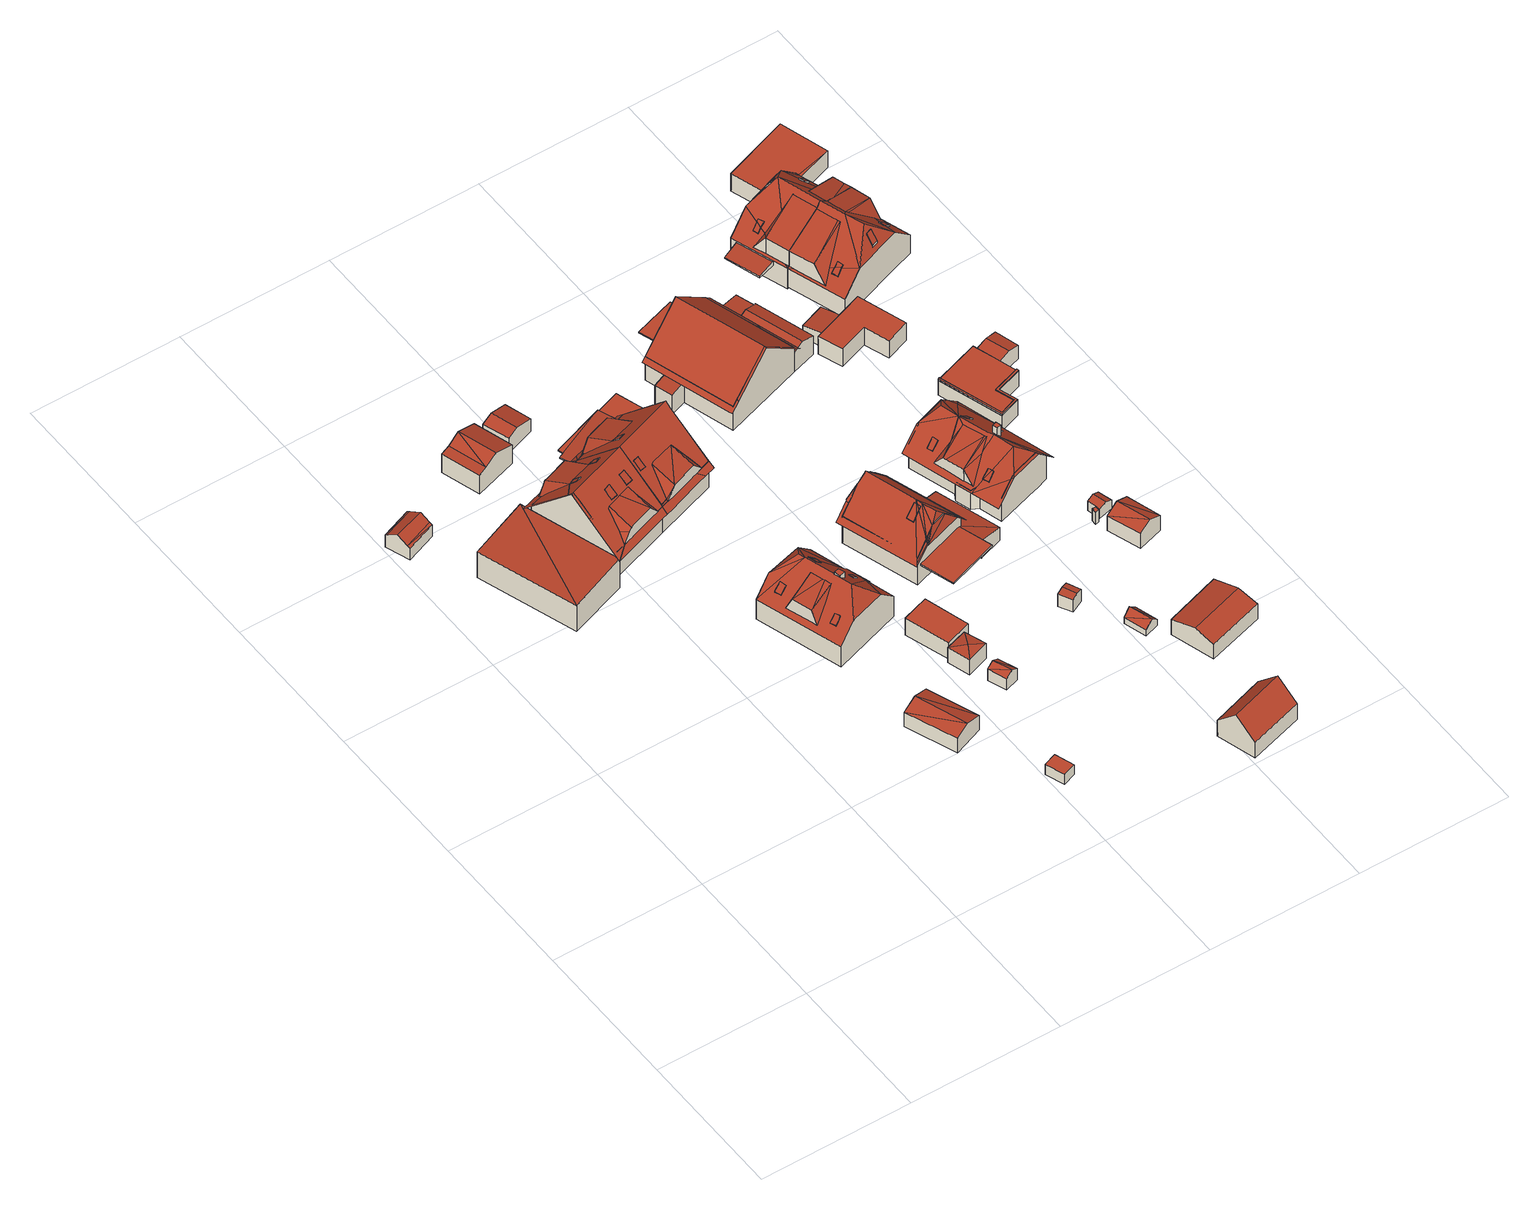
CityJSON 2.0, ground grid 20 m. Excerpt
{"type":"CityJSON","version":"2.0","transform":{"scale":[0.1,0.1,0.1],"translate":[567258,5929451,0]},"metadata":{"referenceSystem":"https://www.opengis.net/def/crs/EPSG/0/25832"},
"CityObjects":{
"building1":{"type":"Building","attributes":{"Grundfläche 2D":"14.389499","Grundhöhe NN":"0.818"},"geometry":[{"type":"Solid","lod":"3","boundaries":[[[[0,1,2]],[[0,2,3]],[[4,0,3,5]],[[6,4,5,7]],[[8,7,9]],[[6,7,8]],[[2,1,10,11]],[[9,7,5,3,2,11,12]],[[8,9,12,13]],[[10,1,0,4,6,8,13,14]],[[13,12,11,10,14]]]],"semantics":{"surfaces":[{"type":"RoofSurface"},{"type":"WallSurface"},{"type":"GroundSurface"}],"values":[[0,0,0,0,0,0,1,1,1,1,2]]}}]},
"building2":{"type":"Building","attributes":{"Grundfläche 2D":"109.581889","Grundhöhe NN":"0.476"},"geometry":[{"type":"Solid","lod":"3","boundaries":[[[[15,16,17]],[[18,16,15]],[[19,20,17,16]],[[20,21,15,17]],[[21,22,18,15]],[[22,19,16,18]],[[22,21,20,19]]]],"semantics":{"surfaces":[{"type":"RoofSurface"},{"type":"WallSurface"},{"type":"GroundSurface"}],"values":[[0,0,1,1,1,1,2]]}}]},
"building3":{"type":"Building","attributes":{"Grundfläche 2D":"98.695138","Grundhöhe NN":"1.656"},"children":["building3-1","building3-2","building3-3","building3-4"],"geometry":[{"type":"MultiSurface","lod":"3","boundaries":[[[23,24,25,26,27,28,29,30]],[[31,32,33,34,35,36]],[[37,33,32,38]],[[39,40,41,42,43,44,45,46],[47,48,49,50,51,52,53,54,55,56,57,27,26,25,24,23,58,23]],[[59,43,42]],[[60,61,62,41,40,39,63,64,65],[66,67,68,35,34,33,37,38,69,70,71,72,73,74,66,63]],[[27,57,28]],[[54,28,57,56,55]],[[49,75,48]],[[23,30,76,49,48,47]],[[77,36,35,68,67]],[[66,77,67]],[[32,70,69,38]],[[50,49,76,30,29,28,54,53,52,51]],[[77,66,74,73,72,71,70,32,31,36]],[[78,79,40,58,80,81,82]],[[61,72,74,66,78,82,83]],[[42,41,62,61,83,84]],[[80,48,85,86,55,42,84,81]],[[83,82,81,84]],[[43,42,55,86,85,48,80,58,40,39,46,45,44]],[[74,72,61,60,65,64,63,39,40,79,78,66]],[[74,66,74,72]]],"semantics":{"surfaces":[{"type":"RoofSurface"},{"type":"WallSurface"},{"type":"GroundSurface"}],"values":[0,0,0,0,0,0,0,0,0,0,0,0,0,1,1,1,1,1,1,2,0,0,0]}}]},
"building3-1":{"type":"BuildingInstallation","parents":["building3"],"geometry":[{"type":"MultiSurface","lod":"3","boundaries":[[[87,88,89,90,91]],[[92,93,89,88]],[[93,94,90,89]],[[94,95,96,87,91,90]],[[96,92,88,87]]],"semantics":{"surfaces":[{"type":"RoofSurface"},{"type":"WallSurface"}],"values":[0,1,1,1,1]}}]},
"building3-2":{"type":"BuildingInstallation","parents":["building3"],"geometry":[{"type":"MultiSurface","lod":"3","boundaries":[[[97,98,99,100,101,102]],[[103,104,100,99]],[[104,105,101,100]],[[105,106,107,97,102,101]],[[107,108,98,97]],[[108,103,99,98]]],"semantics":{"surfaces":[{"type":"RoofSurface"},{"type":"WallSurface"}],"values":[0,1,1,1,1,1]}}]},
"building3-3":{"type":"BuildingInstallation","parents":["building3"],"geometry":[{"type":"MultiSurface","lod":"3","boundaries":[[[109,110,111,112]],[[113,111,110,114]],[[112,111,113,115]],[[109,112,115,116]],[[110,109,116,114]]],"semantics":{"surfaces":[{"type":"RoofSurface"},{"type":"WallSurface"}],"values":[0,1,1,1,1]}}]},
"building3-4":{"type":"BuildingInstallation","parents":["building3"],"geometry":[{"type":"MultiSurface","lod":"3","boundaries":[[[117,118,119,120,121,122,123]],[[124,125,121,120]],[[125,126,123,122,121]],[[126,127,117,123]],[[119,118,117,127,128,129]],[[129,124,120,119]]],"semantics":{"surfaces":[{"type":"RoofSurface"},{"type":"WallSurface"}],"values":[0,1,1,1,1,1]}}]},
"building4":{"type":"Building","attributes":{"Grundfläche 2D":"30.134935","Grundhöhe NN":"1.072"},"geometry":[{"type":"Solid","lod":"3","boundaries":[[[[130,131,132,133]],[[134,130,135]],[[131,130,134]],[[136,134,135,137]],[[133,132,138,139]],[[137,135,130,133,139,140]],[[136,137,140,141]],[[132,131,134,136,141,138]],[[140,139,138,141]]]],"semantics":{"surfaces":[{"type":"RoofSurface"},{"type":"WallSurface"},{"type":"GroundSurface"}],"values":[[0,0,0,0,1,1,1,1,2]]}}]},
"building5":{"type":"Building","attributes":{"Grundfläche 2D":"30.066793","Grundhöhe NN":"1.172"},"geometry":[{"type":"Solid","lod":"3","boundaries":[[[[142,143,144]],[[145,143,142]],[[145,142,146]],[[145,146,147]],[[144,143,148,149]],[[146,142,144,149,150]],[[147,146,150,151]],[[148,143,145,147,151]],[[149,148,151,150]]]],"semantics":{"surfaces":[{"type":"RoofSurface"},{"type":"WallSurface"},{"type":"GroundSurface"}],"values":[[0,0,0,0,1,1,1,1,2]]}}]},
"building6":{"type":"Building","attributes":{"Grundfläche 2D":"4.697328","Grundhöhe NN":"1.227"},"geometry":[{"type":"Solid","lod":"3","boundaries":[[[[152,153,154,155]],[[156,157,155,154]],[[157,158,152,155]],[[158,159,153,152]],[[159,156,154,153]],[[159,158,157,156]]]],"semantics":{"surfaces":[{"type":"RoofSurface"},{"type":"WallSurface"},{"type":"GroundSurface"}],"values":[[0,1,1,1,1,2]]}}]},
"building7":{"type":"Building","attributes":{"Grundfläche 2D":"113.302096","Grundhöhe NN":"1.653"},"children":["building7-1","building7-2","building7-3","building7-4","building7-5"],"geometry":[{"type":"Solid","lod":"3","boundaries":[[[[160,161,162,163]],[[162,161,164,165]],[[163,166,167,160]],[[168,169,170,171,172,173,174,175],[167,166,176,177,178,179,180,181,165,164,161,160]],[[170,169,182]],[[183,184,185]],[[184,173,185]],[[186,169,168,175,174,173,184,187,188,189]],[[190,191,188]],[[189,188,191,169,186]],[[192,169,191]],[[182,169,192]],[[162,165,181,180]],[[166,163,177,176]],[[185,173,172]],[[193,187,184]],[[182,192,191]],[[180,179,178,177,163,162]],[[194,195,171,170]],[[195,196,197,198,183,185,172,171]],[[198,199,184,183]],[[199,200,193,184]],[[200,201,187,193]],[[201,202,188,187]],[[202,203,190,188]],[[204,194,170,182]],[[203,205,191,190]],[[205,204,182,191]],[[201,200,199,198,197,196,195,194,204,205,203,202]]]],"semantics":{"surfaces":[{"type":"RoofSurface"},{"type":"WallSurface"},{"type":"GroundSurface"}],"values":[[0,0,0,0,0,0,0,0,0,0,0,0,0,0,0,0,0,1,1,1,1,1,1,1,1,1,1,1,2]]}}]},
"building7-1":{"type":"BuildingInstallation","parents":["building7"],"geometry":[{"type":"MultiSurface","lod":"3","boundaries":[[[206,207,208,209,210,211]],[[212,213,210,209]],[[213,214,211,210]],[[214,215,207,206,211]],[[209,208,207,215,212]]],"semantics":{"surfaces":[{"type":"RoofSurface"},{"type":"WallSurface"}],"values":[0,1,1,1,1]}}]},
"building7-2":{"type":"BuildingInstallation","parents":["building7"],"geometry":[{"type":"MultiSurface","lod":"3","boundaries":[[[216,217,218,219,220,221,222,223]],[[224,222,221,220,225,168]],[[226,174,217,216,223,222,224,175]],[[174,227,218,217]],[[220,219,218,227,228,225]]],"semantics":{"surfaces":[{"type":"RoofSurface"},{"type":"WallSurface"}],"values":[0,1,1,1,1]}}]},
"building7-3":{"type":"BuildingInstallation","parents":["building7"],"geometry":[{"type":"MultiSurface","lod":"3","boundaries":[[[229,230,231,232]],[[229,232,233,234]],[[232,231,235,233]],[[230,229,234,236]],[[231,230,236,235]]],"semantics":{"surfaces":[{"type":"RoofSurface"},{"type":"WallSurface"}],"values":[0,1,1,1,1]}}]},
"building7-4":{"type":"BuildingInstallation","parents":["building7"],"geometry":[{"type":"MultiSurface","lod":"3","boundaries":[[[237,238,239,240,241]],[[239,238,242,243]],[[243,244,245,241,240,239]],[[237,241,245,246]],[[238,237,246,242]]],"semantics":{"surfaces":[{"type":"RoofSurface"},{"type":"WallSurface"}],"values":[0,1,1,1,1]}}]},
"building7-5":{"type":"BuildingInstallation","parents":["building7"],"geometry":[{"type":"MultiSurface","lod":"3","boundaries":[[[247,248,249,250]],[[251,247,250,252]],[[252,250,249,253,186,254]],[[254,255,251,252]],[[255,189,256,248,247,251]],[[256,253,249,248]]],"semantics":{"surfaces":[{"type":"RoofSurface"},{"type":"WallSurface"}],"values":[0,0,1,1,1,1]}}]},
"building8":{"type":"Building","attributes":{"Grundfläche 2D":"14.398267","Grundhöhe NN":"1.160"},"geometry":[{"type":"Solid","lod":"3","boundaries":[[[[257,258,259,260]],[[261,257,260,262]],[[262,260,259,263,264]],[[261,262,264,265]],[[258,257,261,265,266]],[[259,258,266,263]],[[264,263,266,265]]]],"semantics":{"surfaces":[{"type":"RoofSurface"},{"type":"WallSurface"},{"type":"GroundSurface"}],"values":[[0,0,1,1,1,1,2]]}}]},
"building9":{"type":"Building","attributes":{"Grundfläche 2D":"120.655241","Grundhöhe NN":"1.651"},"children":["building9-1","building9-2","building9-3"],"geometry":[{"type":"MultiSurface","lod":"3","boundaries":[[[267,268,269,270]],[[268,271,269]],[[269,272,273]],[[269,273,274,270]],[[275,276,277,278,279,280,281,282]],[[59,42,283]],[[284,285,286,287,41,62,61,60,288,289,290],[268,267,270,274,273,291,292,293,294,295,296,271,268,62]],[[283,42,41,287,297,298,299,300,301],[276,275,282,281,280,302,303,304,305,306,307]],[[272,292,273]],[[302,280,279]],[[306,277,276,307]],[[308,309,310,311,312]],[[296,295,294,293,292,272,269,271]],[[273,292,291]],[[303,302,279]],[[305,304,303,279,278,277,306]],[[313,314,311,310]],[[312,311,314,315]],[[308,312,315,316]],[[308,316,317,309]],[[83,61,62,41,42,84]],[[285,293,295,61,83,318]],[[309,319,320,298,297,287,286,285,318,313,310]],[[321,322,323,298,320,319,309,317,84,42]],[[83,84,317,316,315,314,313,318]],[[60,61,295,293,285,284,290,289,288]],[[298,323,322,321,42,283,301,300,299]]],"semantics":{"surfaces":[{"type":"RoofSurface"},{"type":"WallSurface"},{"type":"GroundSurface"}],"values":[0,0,0,0,0,0,0,0,0,0,0,0,1,1,1,1,1,1,1,1,1,1,1,1,2,0,0]}}]},
"building9-1":{"type":"BuildingInstallation","parents":["building9"],"geometry":[{"type":"MultiSurface","lod":"3","boundaries":[[[324,325,326,327]],[[324,327,328]],[[325,324,328,329]],[[325,329,326]]],"semantics":{"surfaces":[{"type":"RoofSurface"},{"type":"WallSurface"}],"values":[0,1,1,1]}}]},
"building9-2":{"type":"BuildingInstallation","parents":["building9"],"geometry":[{"type":"MultiSurface","lod":"3","boundaries":[[[330,331,332,333,334,335,336]],[[337,338,339,336,335,334]],[[339,340,330,336]],[[330,340,341,332,331]],[[341,342,337,334,333,332]]],"semantics":{"surfaces":[{"type":"RoofSurface"},{"type":"WallSurface"}],"values":[0,1,1,1,1]}}]},
"building9-3":{"type":"BuildingInstallation","parents":["building9"],"geometry":[{"type":"MultiSurface","lod":"3","boundaries":[[[320,343,344,345,346,347]],[[348,344,343]],[[347,349,319,320]],[[319,350,343,320]],[[348,343,350,351]],[[344,348,351,352]],[[345,344,352,353]],[[347,346,345,353,354,349]],[[353,352,351,350,319,349,354]]],"semantics":{"surfaces":[{"type":"RoofSurface"},{"type":"WallSurface"},{"type":"OuterCeilingSurface"}],"values":[0,0,1,1,1,1,1,1,2]}}]},
"building10":{"type":"Building","attributes":{"Grundfläche 2D":"8.969079","Grundhöhe NN":"1.508"},"geometry":[{"type":"Solid","lod":"3","boundaries":[[[[355,356,357]],[[355,358,356]],[[355,357,359]],[[355,359,358]],[[360,361,357,356]],[[361,362,359,357]],[[362,363,358,359]],[[363,360,356,358]],[[363,362,361,360]]]],"semantics":{"surfaces":[{"type":"RoofSurface"},{"type":"WallSurface"},{"type":"GroundSurface"}],"values":[[0,0,0,0,1,1,1,1,2]]}}]},
"building11":{"type":"Building","attributes":{"Grundfläche 2D":"4.884987","Grundhöhe NN":"1.428"},"geometry":[{"type":"Solid","lod":"3","boundaries":[[[[364,365,366]],[[367,365,364]],[[367,364,368]],[[367,368,369]],[[366,365,370,371]],[[368,364,366,371,372]],[[369,368,372,373]],[[370,365,367,369,373]],[[371,370,373,372]]]],"semantics":{"surfaces":[{"type":"RoofSurface"},{"type":"WallSurface"},{"type":"GroundSurface"}],"values":[[0,0,0,0,1,1,1,1,2]]}}]},
"building12":{"type":"Building","attributes":{"Grundfläche 2D":"21.811016","Grundhöhe NN":"1.585"},"geometry":[{"type":"Solid","lod":"3","boundaries":[[[[374,375,376,377]],[[375,374,378,379]],[[376,375,379,380]],[[377,376,380,381]],[[374,377,381,378]],[[379,378,381,380]]]],"semantics":{"surfaces":[{"type":"RoofSurface"},{"type":"WallSurface"},{"type":"GroundSurface"}],"values":[[0,1,1,1,1,2]]}}]},
"building13":{"type":"Building","attributes":{"Grundfläche 2D":"108.607687","Grundhöhe NN":"1.823"},"children":["building13-1","building13-2"],"geometry":[{"type":"MultiSurface","lod":"3","boundaries":[[[382,383,384,385,386,387,388,389]],[[390,391,384]],[[384,391,392]],[[384,392,387,386,385]],[[393,394,395,394,396,397,398,383,382,389,388,387,399]],[[394,395,394,393]],[[400,401,390]],[[402,403,391,390,401,404]],[[401,400,405,406]],[[405,407,408,406]],[[408,387,406]],[[392,402,404,401,406,387]],[[409,410,399,387,408,407,411,412,413]],[[409,413,414]],[[396,394,413]],[[410,414,413,394,415]],[[393,399,410,415,394]],[[403,402,392,391]],[[416,417,418,419]],[[420,419,418,421,422]],[[421,423,422]],[[424,425,422,423,426]],[[419,420,422,425,427,428]],[[416,419,428,429]],[[429,430,417,416]],[[431,432,433,434,395,394,393,415,414,409,435,436,437,438]],[[439,382,440,434,433,441]],[[404,403,439,441,424,426,423,421,418,408,406]],[[430,437,436,442,408,418,417]],[[428,427,425,424,441,433,432,431,438,437,430,429]],[[382,439,391,384,383]],[[403,404,401,390,391]],[[408,442,436,435,412,411,407]],[[435,409,413,412]],[[413,415,396]],[[414,415,413]],[[440,382,383,398,397,396,394,395,434]],[[396,415,394]],[[415,393,394]],[[394,393,394,396]],[[403,391,439]],[[406,401,404]]],"semantics":{"surfaces":[{"type":"RoofSurface"},{"type":"WallSurface"},{"type":"GroundSurface"}],"values":[0,0,0,0,0,0,0,0,0,0,0,0,0,0,0,0,0,0,0,0,0,1,1,1,1,1,1,1,1,2,0,0,0,0,0,0,0,0,0,0,0,0]}}]},
"building13-1":{"type":"BuildingInstallation","parents":["building13"],"geometry":[{"type":"MultiSurface","lod":"3","boundaries":[[[443,444,445,446,447]],[[448,444,443,449]],[[448,449,450]],[[448,450,451,386,388,452,445,444]],[[453,454,447,446]],[[452,453,446,445]],[[443,447,454,389,385,451,450,449]]],"semantics":{"surfaces":[{"type":"RoofSurface"},{"type":"WallSurface"}],"values":[0,0,0,1,1,1,1]}}]},
"building13-2":{"type":"BuildingInstallation","parents":["building13"],"geometry":[{"type":"MultiSurface","lod":"3","boundaries":[[[455,456,457,458,459]],[[460,461,457,456]],[[458,457,461,462]],[[421,459,458,462,420]],[[421,423,426,460,456,455,459]],[[420,462,461,460,426,422]]],"semantics":{"surfaces":[{"type":"RoofSurface"},{"type":"WallSurface"},{"type":"OuterCeilingSurface"}],"values":[0,1,1,1,1,2]}}]},
"building14":{"type":"Building","attributes":{"Grundfläche 2D":"39.756615","Grundhöhe NN":"1.248"},"geometry":[{"type":"Solid","lod":"3","boundaries":[[[[463,464,465,466]],[[467,464,463,468]],[[466,465,469,470]],[[468,463,466,470,471]],[[467,468,471,472]],[[469,465,464,467,472]],[[471,470,469,472]]]],"semantics":{"surfaces":[{"type":"RoofSurface"},{"type":"WallSurface"},{"type":"GroundSurface"}],"values":[[0,0,1,1,1,1,2]]}}]},
"building15":{"type":"Building","attributes":{"Grundfläche 2D":"3.489765","Grundhöhe NN":"1.101"},"geometry":[{"type":"Solid","lod":"3","boundaries":[[[[473,474,475,476]],[[477,474,473,478]],[[476,475,479,480]],[[478,473,476,480,481]],[[477,478,481,482]],[[479,475,474,477,482]],[[481,480,479,482]]]],"semantics":{"surfaces":[{"type":"RoofSurface"},{"type":"WallSurface"},{"type":"GroundSurface"}],"values":[[0,0,1,1,1,1,2]]}}]},
"building16":{"type":"Building","attributes":{"Grundfläche 2D":"6.038503","Grundhöhe NN":"1.075"},"geometry":[{"type":"Solid","lod":"3","boundaries":[[[[483,484,485]],[[486,485,487]],[[483,485,486]],[[486,487,488]],[[487,485,484,489,490]],[[488,487,490,491]],[[483,486,488,491,492]],[[484,483,492,489]],[[490,489,492,491]]]],"semantics":{"surfaces":[{"type":"RoofSurface"},{"type":"WallSurface"},{"type":"GroundSurface"}],"values":[[0,0,0,0,1,1,1,1,2]]}}]},
"building17":{"type":"Building","attributes":{"Grundfläche 2D":"165.334898","Grundhöhe NN":"1.537"},"children":["building17-1","building17-2"],"geometry":[{"type":"Solid","lod":"3","boundaries":[[[[493,494,495,496,497,498,499,500]],[[501,496,495,494,502,503,504,505]],[[506,507,508,509]],[[510,511,512,513,514]],[[514,515,516,517,510]],[[497,496,501,518,519]],[[509,520,521,522,497,519,523,506]],[[495,522,521,524,513,525]],[[511,526,527,518,501,525,513,512]],[[515,514,513,524,528]],[[516,515,528,529]],[[516,529,530,527,526,511,510,517]],[[523,531,507,506]],[[508,507,531,532]],[[509,508,532,520]],[[532,531,523,519,518,527,530,529,528,524,521,520]],[[494,493,500,499,498,497,522,495]],[[494,495,525,501,505,504,503,502]]]],"semantics":{"surfaces":[{"type":"RoofSurface"},{"type":"WallSurface"},{"type":"GroundSurface"}],"values":[[0,0,0,0,0,1,1,1,1,1,1,1,1,1,1,2,0,0]]}}]},
"building17-1":{"type":"BuildingInstallation","parents":["building17"],"geometry":[{"type":"MultiSurface","lod":"3","boundaries":[[[533,534,535,536]],[[533,537,538,534]],[[535,534,538,539]],[[536,535,539,540]],[[540,537,533,536]],[[538,537,540,539]]],"semantics":{"surfaces":[{"type":"RoofSurface"},{"type":"WallSurface"},{"type":"OuterCeilingSurface"}],"values":[0,1,1,1,1,2]}}]},
"building17-2":{"type":"BuildingInstallation","parents":["building17"],"geometry":[{"type":"MultiSurface","lod":"3","boundaries":[[[541,542,543,544]],[[545,544,543,511,526]],[[541,544,545,546]],[[542,541,546,547]],[[511,543,542,547,526]],[[526,547,546,545]]],"semantics":{"surfaces":[{"type":"RoofSurface"},{"type":"WallSurface"},{"type":"OuterCeilingSurface"}],"values":[0,1,1,1,1,2]}}]},
"building18":{"type":"Building","attributes":{"Grundfläche 2D":"45.902865","Grundhöhe NN":"1.085"},"geometry":[{"type":"Solid","lod":"3","boundaries":[[[[548,549,550,551]],[[552,548,551,553]],[[553,551,550,554,555]],[[552,553,555,556]],[[549,548,552,556,557]],[[550,549,557,554]],[[555,554,557,556]]]],"semantics":{"surfaces":[{"type":"RoofSurface"},{"type":"WallSurface"},{"type":"GroundSurface"}],"values":[[0,0,1,1,1,1,2]]}}]},
"building19":{"type":"Building","attributes":{"Grundfläche 2D":"105.783273","Grundhöhe NN":"1.824"},"children":["building19-1","building19-2","building19-3","building19-4","building19-5"],"geometry":[{"type":"Solid","lod":"3","boundaries":[[[[558,559,560]],[[558,560,561]],[[562,560,559]],[[563,562,564,565]],[[560,562,563]],[[566,567,568,569,570]],[[571,568,567,566,570,572,573,574,575]],[[576,577,578,579,580]],[[580,579,578,573,581]],[[578,577,576,582,583,584,585]],[[583,582,586,587,584]],[[588,589,584,587,586]],[[590,591,584,589,592]],[[558,578,585,584,564,562,559]],[[584,593,594]],[[584,594,564]],[[561,595,596,597,598,599,600,601,602,603,593,584,591,590,604,605,606,607,568,571,575,574,573,578,558]],[[564,594,565]],[[594,593,565]],[[565,593,603,602]],[[573,572,570,580,581]],[[589,588,586,590,592]],[[565,602,601,600,599,598,597,596,560,563]],[[561,560,596,595]],[[608,609,603,610,611,612,613]],[[614,597,608,613,615]],[[616,614,615,617]],[[618,571,616,617,619]],[[620,567,618,619,621]],[[622,623,624,579,581,572,566,620,621,625]],[[626,583,627,577,624,623,628]],[[611,629,591,592,588,587,626,628,612]],[[621,619,617,615,613,612,628,623,622,625]],[[569,568,567,620,566,570]],[[570,572,581,580]],[[570,566,572]],[[579,624,577,576,580]],[[580,581,579]],[[583,582,576,577,627]],[[586,582,583,626,587]],[[586,588,592,590]],[[586,587,588]],[[591,629,611,610,603,606,605,604,590]],[[590,592,591]],[[606,597,614,616,571,568,607]],[[606,603,609]],[[609,608,606]],[[608,597,606]],[[568,571,618,567]]]],"semantics":{"surfaces":[{"type":"RoofSurface"},{"type":"WallSurface"},{"type":"GroundSurface"}],"values":[[0,0,0,0,0,0,0,0,0,0,0,0,0,0,0,0,0,0,0,0,0,0,1,1,1,1,1,1,1,1,1,1,2,0,0,0,0,0,0,0,0,0,0,0,0,0,0,0,0]]}}]},
"building19-1":{"type":"BuildingInstallation","parents":["building19"],"geometry":[{"type":"MultiSurface","lod":"3","boundaries":[[[630,631,632,633]],[[634,631,630,635]],[[636,637,633,632]],[[637,575,638,635,630,633]],[[634,635,638,639]],[[574,636,632,631,634,639]]],"semantics":{"surfaces":[{"type":"RoofSurface"},{"type":"WallSurface"}],"values":[0,0,1,1,1,1]}}]},
"building19-2":{"type":"BuildingInstallation","parents":["building19"],"geometry":[{"type":"MultiSurface","lod":"3","boundaries":[[[640,641,642,643]],[[643,642,644,645]],[[640,643,645,646]],[[641,640,646,647]],[[642,641,647,644]]],"semantics":{"surfaces":[{"type":"RoofSurface"},{"type":"WallSurface"}],"values":[0,1,1,1,1]}}]},
"building19-3":{"type":"BuildingInstallation","parents":["building19"],"geometry":[{"type":"MultiSurface","lod":"3","boundaries":[[[648,649,650,651,652,653]],[[654,648,653,652,655,648]],[[650,649,648,654,656]],[[656,657,651,650]],[[657,655,652,651]]],"semantics":{"surfaces":[{"type":"RoofSurface"},{"type":"WallSurface"}],"values":[0,1,1,1,1]}}]},
"building19-4":{"type":"BuildingInstallation","parents":["building19"],"geometry":[{"type":"MultiSurface","lod":"3","boundaries":[[[658,659,660,661]],[[661,660,662,663]],[[658,661,663,664]],[[659,658,664,665]],[[660,659,665,662]]],"semantics":{"surfaces":[{"type":"RoofSurface"},{"type":"WallSurface"}],"values":[0,1,1,1,1]}}]},
"building19-5":{"type":"BuildingInstallation","parents":["building19"],"geometry":[{"type":"MultiSurface","lod":"3","boundaries":[[[666,667,668,669]],[[669,668,670,671]],[[671,672,666,669]],[[672,673,667,666]],[[667,673,670,668]]],"semantics":{"surfaces":[{"type":"RoofSurface"},{"type":"WallSurface"}],"values":[0,1,1,1,1]}}]},
"building20":{"type":"Building","attributes":{"Grundfläche 2D":"0.303398","Grundhöhe NN":"1.225"},"geometry":[{"type":"Solid","lod":"3","boundaries":[[[[674,675,676,677,678]],[[674,679,680,681,676,675]],[[681,682,677,676]],[[682,683,678,677]],[[683,679,674,678]],[[681,680,679,683,682]]]],"semantics":{"surfaces":[{"type":"RoofSurface"},{"type":"WallSurface"},{"type":"GroundSurface"}],"values":[[0,1,1,1,1,2]]}}]},
"building21":{"type":"Building","attributes":{"Grundfläche 2D":"3.585172","Grundhöhe NN":"1.525"},"geometry":[{"type":"Solid","lod":"3","boundaries":[[[[684,685,686,687]],[[688,689,690,686,685]],[[687,686,690,691,692]],[[684,687,692,693]],[[688,685,684,693,694]],[[690,689,688,694,691]],[[693,692,691,694]]]],"semantics":{"surfaces":[{"type":"RoofSurface"},{"type":"WallSurface"},{"type":"GroundSurface"}],"values":[[0,0,1,1,1,1,2]]}}]},
"building22":{"type":"Building","attributes":{"Grundfläche 2D":"16.015405","Grundhöhe NN":"1.151"},"geometry":[{"type":"Solid","lod":"3","boundaries":[[[[695,696,697]],[[698,696,695]],[[698,695,699]],[[698,699,700]],[[697,696,701,702]],[[699,695,697,702,703]],[[700,699,703,704]],[[701,696,698,700,704]],[[702,701,704,703]]]],"semantics":{"surfaces":[{"type":"RoofSurface"},{"type":"WallSurface"},{"type":"GroundSurface"}],"values":[[0,0,0,0,1,1,1,1,2]]}}]},
"building23":{"type":"Building","attributes":{"Grundfläche 2D":"44.857004","Grundhöhe NN":"1.693"},"geometry":[{"type":"Solid","lod":"3","boundaries":[[[[705,706,707,708,709,710]],[[711,712,713,714]],[[706,705,715,716]],[[707,706,716,717]],[[708,707,717,718]],[[709,708,718,719]],[[710,709,719,720]],[[712,721,715,705,710,720,722,713]],[[714,713,722,723]],[[711,714,723,724]],[[712,711,724,721]],[[720,719,718,717,716,715,721,724,723,722]]]],"semantics":{"surfaces":[{"type":"RoofSurface"},{"type":"WallSurface"},{"type":"GroundSurface"}],"values":[[0,0,1,1,1,1,1,1,1,1,1,2]]}}]},
"building24":{"type":"Building","attributes":{"Grundfläche 2D":"57.818335","Grundhöhe NN":"1.763"},"children":["building24-1"],"geometry":[{"type":"Solid","lod":"3","boundaries":[[[[725,726,727,728,729,730,731,732]],[[733,734,735,736]],[[737,733,736,738]],[[738,736,735,739,740]],[[737,738,740,741]],[[734,733,737,741,742]],[[725,732,743,744]],[[726,725,744,745]],[[727,726,745,746]],[[728,727,746,747]],[[729,728,747,748]],[[734,742,749,730,729,748,739,735]],[[732,731,730,749,750,743]],[[740,739,748,747,746,745,744,743,750,749,742,741]]]],"semantics":{"surfaces":[{"type":"RoofSurface"},{"type":"WallSurface"},{"type":"GroundSurface"}],"values":[[0,0,0,1,1,1,1,1,1,1,1,1,1,2]]}}]},
"building24-1":{"type":"BuildingInstallation","parents":["building24"],"geometry":[{"type":"MultiSurface","lod":"3","boundaries":[[[751,752,753,754,755,756,757,758,759,760]],[[732,725,755,754]],[[725,726,756,755]],[[726,727,757,756]],[[727,728,758,757]],[[728,729,759,758]],[[760,759,729,761]],[[761,762,751,760]],[[752,751,762,763]],[[753,752,763,731]],[[731,732,754,753]]],"semantics":{"surfaces":[{"type":"RoofSurface"},{"type":"WallSurface"}],"values":[0,1,1,1,1,1,1,1,1,1,1]}}]},
"building25":{"type":"Building","attributes":{"Grundfläche 2D":"93.344892","Grundhöhe NN":"1.693"},"children":["building25-1","building25-2","building25-3"],"geometry":[{"type":"Solid","lod":"3","boundaries":[[[[764,765,766,767,768,769,770,771,772,773,774]],[[775,776,777,778,779,780,781]],[[776,782,783,777]],[[784,785,786,787,788,789,790,791,792]],[[793,794,789,788]],[[777,783,782,785,784,792,791,795,796,797,798,780,779,778]],[[791,799,795]],[[800,801,802,803,804,805,806,807,808]],[[807,809,810,808]],[[795,805,804,803,802,811,812]],[[795,799,805]],[[774,773,772,771,770,813,797,796,795]],[[795,812,774]],[[774,812,764]],[[812,811,764]],[[764,811,802,801]],[[776,786,785,782]],[[805,799,791]],[[767,766,765,809,814,815,816,817,770,769,768]],[[808,810,809,765,764,801,800]],[[788,787,786,776,775,781,794,793]],[[781,780,794]],[[790,789,818,819]],[[820,821,806,805,791,790,819,822]],[[807,806,821,823]],[[817,816,815,814,809,807,823,824,818,789,794,780,798,797,813,770]],[[818,824,823,821,820,822,819]]]],"semantics":{"surfaces":[{"type":"RoofSurface"},{"type":"WallSurface"},{"type":"GroundSurface"}],"values":[[0,0,0,0,0,0,0,0,0,0,0,0,0,0,0,0,0,0,1,1,1,1,1,1,1,1,2]]}}]},
"building25-1":{"type":"BuildingInstallation","parents":["building25"],"geometry":[{"type":"MultiSurface","lod":"3","boundaries":[[[825,826,827,828]],[[826,829,830,827]],[[831,792,827,830]],[[792,832,828,827]],[[833,784,826,825]],[[784,834,829,826]],[[834,831,830,829]],[[832,833,825,828]]],"semantics":{"surfaces":[{"type":"RoofSurface"},{"type":"WallSurface"}],"values":[0,0,1,1,1,1,1,1]}}]},
"building25-2":{"type":"BuildingInstallation","parents":["building25"],"geometry":[{"type":"MultiSurface","lod":"3","boundaries":[[[835,836,837,838]],[[839,840,836,835]],[[841,837,836,840,804]],[[841,842,838,837]],[[803,839,835,838,842]]],"semantics":{"surfaces":[{"type":"RoofSurface"},{"type":"WallSurface"}],"values":[0,1,1,1,1]}}]},
"building25-3":{"type":"BuildingInstallation","parents":["building25"],"geometry":[{"type":"MultiSurface","lod":"3","boundaries":[[[843,844,845,846]],[[847,848,845,844]],[[849,847,844,843]],[[848,850,846,845]],[[850,849,843,846]]],"semantics":{"surfaces":[{"type":"RoofSurface"},{"type":"WallSurface"}],"values":[0,1,1,1,1]}}]},
"building26":{"type":"Building","attributes":{"Grundfläche 2D":"150.722608","Grundhöhe NN":"1.448"},"children":["building26-1","building26-2","building26-3","building26-4"],"geometry":[{"type":"MultiSurface","lod":"3","boundaries":[[[851,852,853]],[[852,854,855,853]],[[781,856,857,854,852,858]],[[766,859,860,861,862,863]],[[766,765,864,859]],[[854,857,856,865,813,797,866,855]],[[867,789,794]],[[861,868,866,797,863,862]],[[809,807,869]],[[807,870,871,872,873,874,875,876,877]],[[869,807,877]],[[874,873,872,871,866,868]],[[878,871,870]],[[851,853,879,880,881,882,789,883,884]],[[883,789,867]],[[853,855,866,881,880,879]],[[861,860,875,874,868]],[[885,881,866,871]],[[886,887,888,889,890,891]],[[886,892,893,887]],[[852,851,884]],[[867,794,781,858,852,884,883]],[[856,781,794]],[[863,894,809,765,766]],[[809,869,877,859,864,765]],[[875,860,859,877,876]],[[895,789,882,896]],[[897,807,809,894,863,797,813,865,794,789,895,898]],[[892,886,878,870,807,897,899,893]],[[900,901,896,882,881,885,871,878,886,891,890]],[[887,893,899,902]],[[888,887,902,903]],[[889,888,903,904]],[[890,889,904,900]],[[900,904,903,902,899,897,898,895,896,901]]],"semantics":{"surfaces":[{"type":"RoofSurface"},{"type":"WallSurface"},{"type":"GroundSurface"}],"values":[0,0,0,0,0,0,0,0,0,0,0,0,0,0,0,0,0,0,0,0,1,1,1,1,1,1,1,1,1,1,1,1,1,1,2]}}]},
"building26-1":{"type":"BuildingInstallation","parents":["building26"],"geometry":[{"type":"MultiSurface","lod":"3","boundaries":[[[905,906,907,908,909]],[[910,911,905,909]],[[873,912,906,905,911]],[[912,913,907,906]],[[910,909,908,907,913,872]]],"semantics":{"surfaces":[{"type":"RoofSurface"},{"type":"WallSurface"}],"values":[0,1,1,1,1]}}]},
"building26-2":{"type":"BuildingInstallation","parents":["building26"],"geometry":[{"type":"MultiSurface","lod":"3","boundaries":[[[914,915,916,917]],[[917,916,918,919,920]],[[921,922,915,914]],[[922,880,923,918,916,915]],[[923,924,925,920,919,918]],[[925,879,921,914,917,920]]],"semantics":{"surfaces":[{"type":"RoofSurface"},{"type":"WallSurface"}],"values":[0,0,1,1,1,1]}}]},
"building26-3":{"type":"BuildingInstallation","parents":["building26"],"geometry":[{"type":"MultiSurface","lod":"3","boundaries":[[[926,927,928,929,930,931]],[[932,933,934,931,930,929]],[[926,935,936,928,927]],[[936,932,929,928]],[[934,935,926,931]]],"semantics":{"surfaces":[{"type":"RoofSurface"},{"type":"WallSurface"}],"values":[0,1,1,1,1]}}]},
"building26-4":{"type":"BuildingInstallation","parents":["building26"],"geometry":[{"type":"MultiSurface","lod":"3","boundaries":[[[937,938,939,940]],[[940,939,941,942]],[[939,938,943,941]],[[937,940,942,944]],[[938,937,944,943]],[[941,943,944,942]]],"semantics":{"surfaces":[{"type":"RoofSurface"},{"type":"WallSurface"},{"type":"OuterCeilingSurface"}],"values":[0,1,1,1,1,2]}}]}
},
"vertices":[
[13,782,29],[14,779,27],[54,794,27],[53,797,29],[9,795,37],[49,809,37],[4,808,29],[44,823,29],[3,811,27],[43,826,27],[14,779,8],[54,794,8],[43,826,8],[3,811,8],[4,808,8],
[104,589,46],[137,744,53],[61,718,46],[180,615,52],[137,744,5],[61,718,5],[104,589,5],[180,615,5],
[178,708,92],[185,711,92],[187,712,92],[211,720,92],[212,720,92],[202,752,76],[173,742,76],[167,740,76],[210,630,76],[239,640,76],[214,664,90],[210,662,90],[195,657,90],[205,628,76],[226,668,90],[229,669,90],[157,674,118],[160,675,118],[241,702,118],[222,757,60],[209,761,52],[199,758,52],[165,746,52],[136,737,52],[163,728,69],[158,735,60],[157,737,59],[164,739,59],[167,740,59],[173,742,59],[202,752,59],[211,755,59],[211,753,60],[212,723,89],[212,721,91],[158,682,110],[220,765,52],[261,640,52],[259,647,59],[259,648,61],[178,612,52],[207,622,52],[254,638,52],[193,624,59],[194,635,70],[194,656,89],[232,665,85],[252,644,59],[239,640,59],[210,630,59],[205,628,59],[202,627,59],[157,735,60],[164,739,71],[202,627,71],[179,620,59],[163,667,110],[142,730,60],[142,730,17],[179,620,17],[259,647,17],[222,757,17],[164,737,60],[174,741,60],
[202,662,93],[211,664,93],[207,674,103],[199,671,103],[201,665,96],[211,664,92],[207,674,102],[199,671,102],[201,665,95],[202,662,92],
[185,710,94],[178,707,94],[178,706,95],[181,699,103],[188,701,103],[186,709,95],[178,706,94],[181,699,102],[188,701,102],[186,709,94],[185,710,93],[178,707,93],
[220,721,94],[212,719,94],[215,710,103],[222,713,103],[215,710,102],[212,719,93],[222,713,102],[220,721,93],
[227,673,96],[228,671,94],[228,670,93],[237,673,93],[233,683,103],[232,682,103],[225,680,103],[237,673,92],[233,683,102],[225,680,102],[227,673,95],[228,671,93],[228,670,92],
[143,818,43],[128,868,43],[116,864,41],[132,814,41],[144,873,52],[160,823,52],[171,881,41],[187,831,41],[116,864,11],[132,814,11],[187,831,11],[171,881,11],
[357,202,42],[313,261,35],[339,195,35],[333,269,42],[378,210,35],[353,276,35],[313,261,12],[339,195,12],[378,210,12],[353,276,12],
[408,89,28],[425,95,28],[416,120,28],[399,114,28],[416,120,12],[399,114,12],[408,89,12],[425,95,12],
[327,433,88],[326,435,88],[289,441,73],[297,415,73],[326,436,88],[321,451,88],[330,425,88],[329,425,88],[337,428,96],[325,467,96],[270,482,49],[305,370,49],[327,377,72],[344,405,96],[339,420,96],[337,427,96],[317,417,74],[299,407,55],[297,415,55],[289,441,54],[286,449,54],[309,450,76],[291,489,72],[396,399,49],[385,436,49],[374,392,72],[331,467,91],[380,467,43],[375,465,49],[342,467,80],[361,509,49],[340,502,72],[322,475,96],[390,437,43],[270,482,17],[305,370,17],[327,377,17],[374,392,17],[396,399,17],[385,436,17],[390,437,17],[380,467,17],[375,465,17],[361,509,17],[291,489,17],[340,502,17],
[317,391,68],[319,392,71],[319,394,71],[317,399,70],[309,397,62],[312,389,63],[317,399,69],[309,397,61],[312,389,61],[319,392,69],
[337,426,99],[339,420,99],[346,422,99],[344,428,99],[343,430,99],[337,428,99],[336,428,99],[337,427,99],[336,428,96],[343,430,89],[337,426,96],[346,422,89],[344,428,89],
[373,436,61],[371,443,61],[364,440,68],[366,433,68],[366,433,67],[373,436,60],[364,440,67],[371,443,60],
[297,464,70],[295,472,71],[286,470,63],[287,468,62],[289,462,62],[295,472,69],[286,470,61],[287,468,61],[289,462,61],[297,464,69],
[342,467,81],[340,472,81],[330,469,92],[331,467,92],[343,462,81],[333,458,92],[330,469,91],[333,458,91],[343,462,80],[340,472,80],
[207,850,40],[231,858,32],[220,892,32],[196,884,40],[193,845,35],[181,879,35],[220,892,12],[181,879,12],[193,845,12],[231,858,12],
[270,682,89],[269,652,61],[280,653,76],[270,682,90],[269,650,59],[314,665,76],[304,694,90],[273,684,90],[287,745,92],[288,746,92],[277,778,76],[253,770,76],[243,766,76],[253,734,92],[261,736,92],[261,737,92],[229,768,52],[343,667,52],[340,674,59],[323,724,112],[322,730,118],[271,643,52],[282,647,52],[316,659,52],[319,679,71],[328,670,59],[317,666,59],[314,665,59],[309,663,59],[280,653,59],[311,760,86],[303,784,60],[301,792,52],[275,783,52],[241,772,52],[232,762,58],[243,766,58],[253,770,58],[277,778,58],[287,781,59],[287,764,74],[292,817,42],[303,784,42],[312,757,42],[344,768,42],[324,828,42],[312,757,17],[344,768,17],[324,828,17],[292,817,17],[303,784,17],[340,674,17],[303,784,43],[303,784,47],[233,761,60],[271,773,60],[284,778,60],
[250,688,103],[253,679,93],[261,681,92],[258,691,102],[250,688,102],[253,679,92],
[264,727,103],[262,734,95],[261,735,94],[254,733,94],[253,733,94],[253,732,95],[256,724,103],[253,733,93],[253,732,94],[256,724,102],[264,727,102],[261,735,93],[254,733,93],
[292,817,45],[224,786,45],[217,783,45],[225,760,47],[225,758,47],[222,793,45],[225,758,43],[292,817,43],[222,793,43],[224,786,43],[217,783,43],[225,760,43],
[425,299,42],[406,310,39],[415,281,39],[434,319,39],[444,291,39],[406,310,15],[415,281,15],[444,291,15],[434,319,15],
[445,243,38],[427,264,32],[436,240,32],[436,267,38],[454,246,32],[445,270,32],[427,264,14],[436,240,14],[454,246,14],[445,270,14],
[391,370,43],[409,313,42],[443,324,42],[425,381,43],[391,370,16],[409,313,16],[443,324,16],[425,381,16],
[443,423,61],[439,417,54],[457,422,74],[467,453,95],[469,459,99],[471,464,102],[469,461,99],[463,452,90],[457,421,74],[469,430,90],[473,455,102],[439,529,91],[438,529,90],[426,525,76],[423,529,74],[423,528,74],[405,522,54],[450,530,102],[507,437,74],[491,437,90],[479,437,102],[471,431,92],[489,437,93],[507,438,74],[503,441,78],[524,444,54],[518,446,60],[460,536,89],[459,536,90],[490,549,54],[472,544,74],[471,545,74],[460,536,90],[446,532,90],[529,509,39],[501,500,46],[518,446,46],[556,425,39],[525,415,46],[515,445,47],[524,414,46],[514,445,47],[514,445,18],[524,414,18],[514,445,46],[525,415,18],[556,425,18],[529,509,18],[501,500,18],[439,529,18],[438,529,18],[412,521,18],[412,521,61],[472,540,76],[486,545,60],[486,545,18],[460,536,18],[444,422,61],[414,515,61],[444,422,18],[488,540,60],
[463,452,91],[469,461,100],[468,463,100],[455,459,86],[458,450,86],[469,459,100],[467,453,96],[470,454,100],[470,454,99],[468,463,99],[455,459,85],[458,450,85],
[514,445,48],[448,424,48],[462,379,48],[529,401,48],[515,445,48],[448,424,46],[462,379,46],[529,401,46],
[594,27,64],[665,49,64],[657,75,37],[587,53,37],[673,23,37],[602,2,37],[657,75,12],[587,53,12],[602,2,12],[673,23,12],
[572,300,33],[564,317,33],[555,313,31],[564,296,31],[572,321,31],[580,304,31],[555,313,11],[564,296,11],[580,304,11],[572,321,11],
[600,250,21],[609,221,21],[619,224,30],[609,253,30],[628,227,21],[619,256,21],[609,221,11],[628,227,11],[619,256,11],[600,250,11],
[413,727,53],[466,744,102],[466,747,102],[429,864,102],[376,847,53],[371,845,48],[407,729,48],[408,726,48],[480,880,55],[517,760,55],[525,763,48],[524,765,48],[487,882,48],[385,818,48],[364,811,45],[371,788,45],[392,795,48],[508,843,51],[493,838,45],[498,821,45],[517,763,45],[532,768,51],[549,773,45],[525,849,45],[524,848,45],[480,880,15],[376,847,15],[392,795,15],[412,730,15],[412,730,53],[385,818,15],[517,763,15],[517,763,55],[493,838,41],[493,838,15],[549,773,15],[525,849,15],[524,848,15],[364,811,15],[371,788,15],
[404,856,48],[457,872,48],[448,902,48],[394,885,48],[404,856,46],[457,872,46],[448,902,46],[394,885,46],
[516,873,43],[485,864,46],[493,838,46],[524,848,43],[524,848,41],[516,873,41],[485,864,41],
[716,198,43],[706,230,35],[633,207,35],[643,176,43],[724,172,35],[650,150,35],[633,207,11],[650,150,11],[724,172,11],[706,230,11],
[582,497,78],[594,505,91],[556,494,71],[560,482,52],[593,507,91],[549,519,70],[584,535,90],[548,522,70],[589,452,72],[567,469,56],[555,478,47],[566,442,47],[592,450,74],[563,478,54],[594,453,77],[608,473,95],[581,476,70],[570,477,61],[660,471,47],[648,477,56],[600,500,95],[633,465,75],[635,464,74],[632,465,77],[621,600,47],[614,589,56],[585,545,95],[597,506,95],[594,592,74],[594,589,75],[592,589,77],[578,569,95],[552,578,74],[553,577,75],[555,577,76],[568,535,75],[568,535,76],[557,493,52],[556,494,52],[553,506,52],[549,519,53],[548,522,53],[547,524,53],[544,534,53],[544,535,53],[547,535,56],[535,573,56],[527,571,47],[542,521,47],[551,492,47],[555,510,52],[550,525,53],[545,540,56],[536,571,56],[536,571,18],[555,510,18],[550,501,49],[550,501,18],[556,481,49],[556,481,18],[565,477,55],[565,477,18],[574,447,56],[574,447,18],[633,465,18],[650,471,18],[650,471,57],[632,465,18],[612,595,56],[616,582,56],[612,595,18],[552,576,73],
[570,477,62],[581,476,71],[579,480,71],[570,478,62],[581,473,71],[573,470,62],[579,480,70],[570,478,61],[573,470,61],[581,473,70],
[627,530,62],[619,528,70],[621,521,70],[629,524,62],[621,521,69],[629,524,61],[627,530,61],[619,528,69],
[547,551,61],[547,549,61],[549,544,61],[558,546,71],[556,554,71],[547,551,62],[547,551,60],[556,554,70],[549,544,60],[558,546,70],
[612,504,100],[610,510,100],[604,508,100],[606,502,100],[604,508,89],[606,502,89],[612,504,82],[610,510,82],
[601,542,83],[598,549,83],[588,546,93],[591,539,93],[588,546,92],[591,539,92],[601,542,82],[598,549,82],
[659,396,31],[659,390,31],[659,389,31],[664,390,31],[664,396,31],[659,396,12],[659,390,12],[659,389,12],[664,390,12],[664,396,12],
[680,414,29],[671,411,34],[676,393,34],[685,396,29],[662,409,30],[665,397,30],[666,391,30],[666,391,15],[685,396,15],[680,414,15],[662,409,15],
[695,336,44],[664,374,36],[679,331,36],[681,380,44],[712,341,36],[698,385,36],[664,374,12],[679,331,12],[712,341,12],[698,385,12],
[553,769,45],[564,738,45],[602,751,45],[613,719,45],[644,730,45],[623,793,45],[554,800,35],[563,772,40],[595,783,40],[586,811,35],[553,769,17],[564,738,17],[602,751,17],[613,719,17],[644,730,17],[623,793,17],[563,772,17],[595,783,17],[586,811,17],[554,800,17],
[652,558,42],[679,567,42],[671,591,42],[705,602,42],[704,605,42],[686,662,42],[627,643,42],[625,642,42],[703,662,44],[688,658,40],[697,627,40],[713,632,44],[719,667,40],[728,636,40],[697,627,18],[728,636,18],[719,667,18],[688,658,18],[625,642,18],[652,558,18],[679,567,18],[671,591,18],[705,602,18],[704,605,18],[686,662,18],[627,643,18],
[676,569,44],[654,561,44],[627,643,44],[625,642,44],[652,558,44],[679,567,44],[671,591,44],[705,602,44],[704,605,44],[668,593,44],[668,593,42],[676,569,42],[654,561,42],
[702,883,76],[694,907,77],[662,896,89],[660,895,90],[659,895,90],[657,895,91],[651,892,94],[655,880,94],[655,878,94],[656,877,94],[659,868,93],[587,864,74],[596,838,74],[642,859,98],[641,862,98],[640,864,98],[633,886,98],[585,870,74],[643,855,98],[643,856,98],[616,827,65],[612,832,63],[601,823,49],[596,838,49],[587,864,49],[583,870,47],[608,796,47],[633,804,74],[621,821,67],[586,869,49],[585,870,49],[650,857,105],[648,864,105],[640,889,105],[637,888,102],[659,832,105],[702,883,50],[707,868,50],[697,868,60],[696,854,65],[696,846,68],[696,826,74],[722,834,47],[697,908,47],[697,899,50],[694,907,50],[694,905,50],[663,868,90],[660,868,93],[640,889,104],[660,895,84],[659,895,85],[658,895,86],[657,895,87],[583,870,17],[608,796,17],[696,826,17],[722,834,17],[633,804,17],[697,908,17],[640,889,17],
[621,829,71],[616,827,66],[621,821,69],[623,821,71],[611,826,61],[614,818,61],[614,818,60],[623,821,70],[621,829,70],[611,826,60],
[692,852,71],[694,845,71],[704,848,61],[702,856,61],[692,852,69],[694,845,70],[704,848,59],[702,856,59],
[657,825,97],[660,817,83],[668,820,83],[665,828,97],[660,817,80],[668,820,80],[657,825,95],[665,828,95],
[569,916,49],[575,901,74],[584,916,62],[624,918,99],[608,917,84],[634,887,98],[624,917,99],[583,876,74],[691,916,77],[686,931,77],[643,916,94],[646,908,94],[651,893,93],[693,910,77],[637,888,101],[622,944,105],[585,872,49],[658,927,77],[693,910,50],[673,977,47],[647,974,74],[660,957,67],[665,950,64],[674,938,60],[681,944,50],[686,931,50],[691,916,50],[672,982,47],[584,923,65],[584,930,67],[584,952,74],[558,943,47],[583,876,49],[575,901,49],[635,970,74],[672,982,41],[723,994,41],[703,1056,42],[616,1026,42],[635,970,41],[671,982,41],[672,980,41],[673,977,41],[662,896,83],[583,870,14],[558,943,14],[697,908,14],[640,889,14],[673,977,14],[635,970,14],[584,952,14],[723,994,14],[703,1056,14],[616,1026,14],
[660,948,72],[669,952,62],[667,959,62],[660,957,68],[657,955,72],[657,955,70],[660,948,70],[669,952,60],[667,959,60],
[589,924,71],[586,931,71],[584,930,69],[584,923,66],[577,928,61],[579,922,61],[579,921,61],[589,924,69],[586,931,70],[577,928,60],[579,922,60],[579,921,60],
[616,949,96],[620,950,96],[623,952,96],[621,960,83],[614,957,83],[613,957,83],[621,960,81],[614,957,81],[613,957,81],[616,949,95],[623,952,95],
[577,889,45],[561,936,45],[539,928,41],[554,882,41],[539,928,39],[554,882,39],[561,936,39],[577,889,39]
]}
